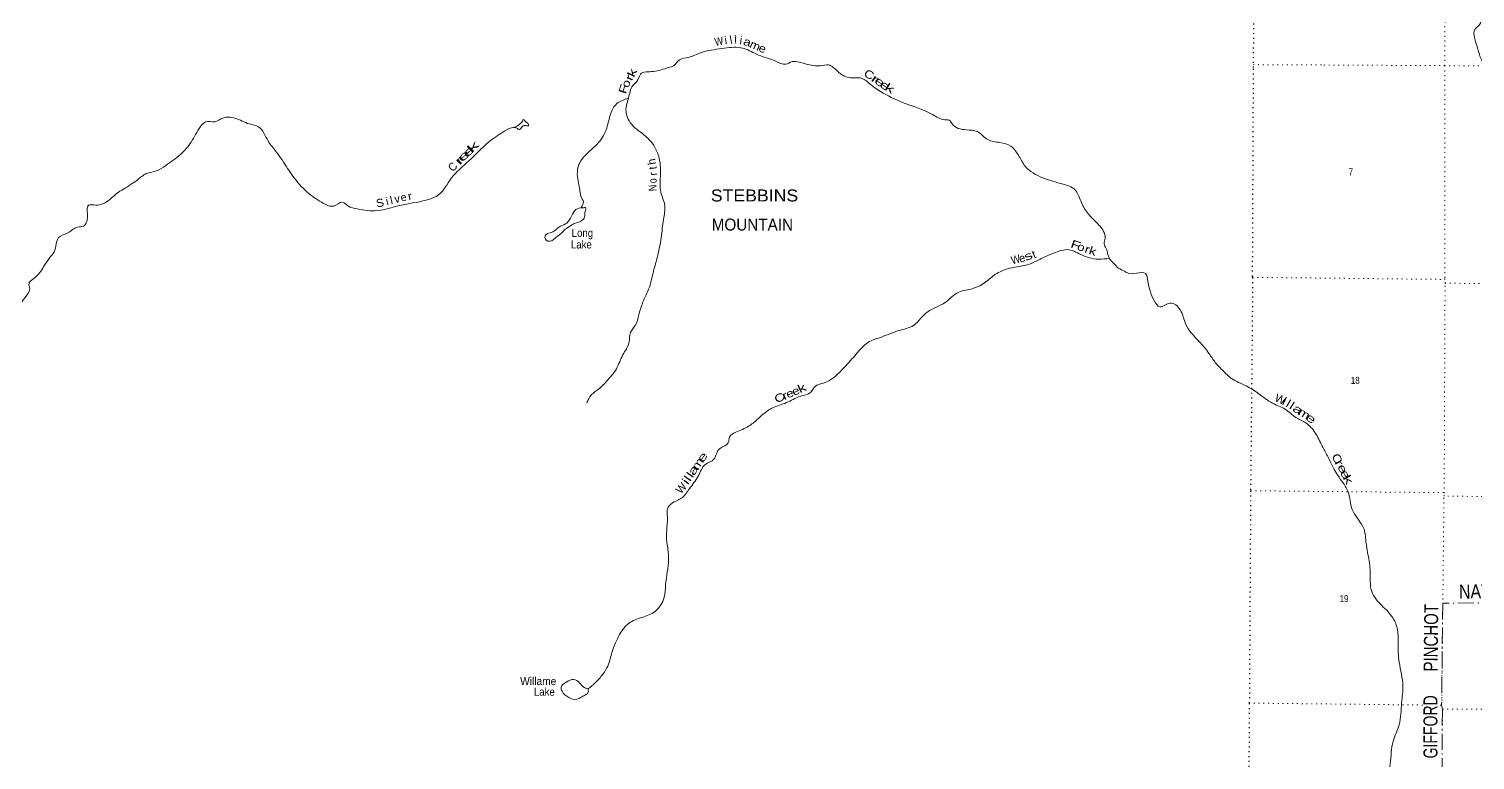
# Model space of a CAD drawing. Header units: feet. Extents: x -252658 to 9, y -366365 to -181930.
# Drawn here: x -216333 to -180199, y -331957 to -313690 of the extents above; entities that cross this region are included whole.
import ezdxf
from ezdxf.enums import TextEntityAlignment as Align

# ---------------------------------------------------------------- set-up
doc = ezdxf.new("R2010")
doc.units = ezdxf.units.FT
doc.header["$LTSCALE"] = 80
doc.linetypes.add('DOT_DASHED', pattern=[7.7, 5, -1.2, 0.3, -1.2])
doc.linetypes.add('DOTTED', pattern=[1.5, 0.3, -1.2])
for name, color, linetype, lineweight in [('39', 7, 'Continuous', 13), ('42', 7, 'Continuous', 13), ('44', 7, 'DOT_DASHED', 13), ('6', 7, 'DOTTED', 25), ('7', 7, 'DOTTED', 13)]:
    doc.layers.add(name, color=color, linetype=linetype, lineweight=lineweight)
doc.layers.add('41', color=7, linetype='Continuous')

msp = doc.modelspace()

# ---------------------------------------------------------------- linework, layer by layer
at = {"layer": '39'}
for points in [[(-181852.48, -309280.29), (-181849.98, -309479.11), (-181712.28, -309741.96), (-181611.45, -309887.8), (-181399.54, -309982.55), (-181305.36, -310184.62), (-181345.27, -310519.96), (-181317.58, -310739.41), (-181121.94, -311031.02), (-180869.4, -311264.94), (-180799.24, -311458.71), (-180911.72, -311636.45), (-180976.11, -311824.75), (-180898.04, -312030.67), (-180777.99, -312255.13), (-180834.41, -312449.55), (-180955.06, -312639.26), (-180896.67, -312987.72), (-180721.78, -313158.48), (-180539.76, -313230.79), (-180415.55, -313262.28), (-180213.2, -313312.7), (-180101.33, -313370.19), (-180067.17, -313549.5), (-180205.5, -313702.83), (-180215.83, -313907.8), (-180138.3, -314161.97), (-180048.95, -314436.36), (-179818.64, -314682.1), (-179562.38, -314763.26), (-179379.85, -314789.34), (-179287.72, -314995.4), (-179296.04, -315200.39), (-179279.33, -315323.21), (-179324.78, -315508.85), (-179302.95, -315661.76), (-179404.82, -315821.95), (-179521.25, -315960.29), (-179688.74, -316183.39), (-179746.7, -316516.52), (-179700.89, -316732.14), (-179571, -316974.8), (-179501.82, -317076.07), (-179352.59, -317206.35), (-179248.34, -317217.58)], [(-200728.58, -319742.45), (-200625.15, -319364.76), (-200535.18, -318908.5), (-200477.35, -318448.11), (-200446.05, -318104.28), (-200543.42, -317766.05), (-200556.21, -317379.84), (-200584.83, -316921.17), (-200866.61, -316421.43), (-201145.29, -316197.24), (-201307.57, -316031.77), (-201412.86, -315655.3), (-201351.77, -315420.19), (-201242.15, -315102.77), (-201117.05, -314962.4), (-201054.26, -314821.82), (-200726.36, -314754.53), (-200354.13, -314657.23), (-200221.29, -314611.41), (-200078.06, -314461.05), (-199852.7, -314399.45), (-199542.73, -314283.84), (-199015.69, -314181.01), (-198545.21, -314158.46), (-198205.93, -314296.36), (-197993.14, -314385.57), (-197671.85, -314493.25), (-197420.83, -314572.53), (-197263.81, -314506.68), (-197086.95, -314519.34), (-196554.52, -314609.63), (-196351.42, -314590.19), (-196130.8, -314745.8), (-195847.89, -314905.64), (-195528.31, -314922.81), (-195295.65, -315082.48), (-194986.76, -315292.69), (-194434.8, -315551.98), (-193754.24, -315829.81), (-193449.1, -315957.55), (-193338.57, -315967.97), (-193268.51, -316058.72), (-192909.18, -316210.77), (-192633.92, -316255.94), (-192373.25, -316455.93), (-192069.94, -316527.34), (-191798.87, -316622.78), (-191586.64, -316882.95), (-191442.68, -317116.74), (-191001.4, -317409.86), (-190491.31, -317568.45), (-190200.28, -317704.19), (-190052.46, -317986.26), (-189880.58, -318288.53), (-189692.29, -318492.3), (-189480.06, -318748.45), (-189440.43, -318921.55), (-189467.01, -319054.21), (-189417.15, -319173.04), (-189373.43, -319326.05), (-189297.54, -319475.14), (-189219.41, -319555.85), (-189116.06, -319670.81)], [(-201352.62, -315421.99), (-201641.7, -315555.98), (-201768.95, -315734.56), (-201868.58, -316072.12), (-202024.58, -316433.63), (-202369.52, -316786.47), (-202589.6, -317073.34), (-202630.65, -317326.63), (-202563.69, -317743.19), (-202528.06, -317910.25), (-202480.28, -318049.19), (-202514.91, -318151.7), (-202504.02, -318157.72)], [(-215942, -319593.05), (-215811.01, -319404.36), (-215703.99, -319259.91), (-215649.04, -319058.96), (-215592.23, -318902.27), (-215362.67, -318786.39), (-215118.94, -318642.39), (-214968.08, -318616.75), (-214889.32, -318508.4), (-214870.55, -318305.33), (-214841.71, -318096.25), (-214660.76, -318090.82), (-214268.16, -317913.13), (-214143.16, -317804.94), (-213967.89, -317690.88), (-213595.14, -317438.71), (-213369.5, -317292.64), (-213146.18, -317239.09), (-212914.54, -317101.08), (-212545.73, -316824.76), (-212279.35, -316517.93), (-212168.15, -316329.24), (-212044.85, -316126.51), (-211919.83, -316014.3), (-211688.63, -316007.03), (-211489.3, -315915.17), (-211187.78, -315920.21), (-210822.38, -316064.23), (-210593.45, -316137.41), (-210357.41, -316488.16), (-210153.27, -316760.37), (-209871.2, -317173.63), (-209593.02, -317548.67), (-209310.49, -317825.16), (-208979.52, -318041.48), (-208716.42, -318114.77), (-208505.02, -318020.95), (-208346.54, -318120.03), (-208183.89, -318174.88), (-207693.58, -318234.85), (-207409.98, -318189.54), (-207065.92, -318100.19), (-206404.09, -317967.65), (-206090.01, -317825.9), (-205787.16, -317432.7), (-205339.38, -316985.69), (-204851.34, -316522.71), (-204494.67, -316268.47), (-204271.16, -316158.6), (-204192.73, -316148.81)], [(-204192.82, -316148.82), (-204063.78, -316062.75), (-204003.25, -315994.57), (-203972.97, -315956.46), (-203920.88, -316010.94), (-203862.72, -316053.37), (-203846.82, -316105.72), (-203941.29, -316101.38), (-204009.75, -316135.34), (-204078.32, -316201.49), (-204142.55, -316171.1), (-204192.73, -316148.81)], [(-202504.25, -318157.59), (-202669.76, -318203.42), (-202772.82, -318363.98), (-202892.01, -318538.56), (-203047.08, -318620.51), (-203145.8, -318686.55), (-203240.53, -318760.65), (-203375.36, -318802.43), (-203433.87, -318864.59), (-203410.08, -318965.23), (-203325.75, -318995.69), (-203130.34, -318871.64), (-203029.55, -318789.52), (-202960.97, -318721.36), (-202829.99, -318627.27), (-202705.1, -318553.27), (-202495.73, -318461.45), (-202443.11, -318357.04), (-202434.71, -318248.46), (-202420.39, -318174.09), (-202438.41, -318151.9), (-202464.56, -318157.85), (-202504.76, -318157.72)], [(-189333.93, -319422.81), (-189609.02, -319441.91), (-190046.88, -319327.81), (-190394.25, -319203.96), (-190571.27, -319237.56), (-191042.32, -319429.06), (-191330.24, -319564.87), (-191835.17, -319669.77), (-192028.4, -319739.52), (-192189.8, -319816.59)], [(-215942, -319593.05), (-216146.09, -319870.34), (-216277.75, -319977.59), (-216330.69, -320047.43), (-216313.85, -320170.24), (-216428.65, -320398.29), (-216573.24, -320591.86), (-216638.09, -320647.51), (-216817.58, -320716.08), (-216927.92, -320899.94), (-217058.1, -321059.48), (-217206.69, -321251.01), (-217457.74, -321443.51), (-217799.07, -321822.1), (-217873.49, -322030.44), (-217986.45, -322274.6), (-218104.76, -322452.35), (-218191.42, -322678.67), (-218356.2, -322882.09), (-218438.29, -323054.17), (-218687.76, -323288.92), (-218860.56, -323291.21), (-219035.28, -323285.44), (-219150.8, -323384.81), (-219331.91, -323415.17), (-219577.61, -323475.04), (-219704.24, -323680.86), (-219808.47, -323856.74), (-219988.49, -323977.58), (-220205.39, -324170.43), (-220391.88, -324335.44), (-220536.62, -324344.04), (-220613.36, -324383.49), (-220632.02, -324441.6), (-220685.39, -324528.11)], [(-200728.58, -319742.45), (-200830.33, -320137.98), (-200999.06, -320534.37), (-201094.5, -320834.99), (-201185.57, -321099.47), (-201297.83, -321275.27), (-201340.62, -321534.2), (-201490.24, -321828.24), (-201654.51, -322180.45), (-201900.76, -322493.63), (-202132.03, -322716.5), (-202310.36, -322869.52), (-202345.14, -322931.5), (-202394.38, -323033.54)], [(-189116.26, -319670.72), (-188960.2, -319743.49), (-188852.3, -319796.92), (-188400.73, -319839.48), (-188396.87, -319849.31)], [(-192189.8, -319816.59), (-192419.4, -320004.9), (-192746.59, -320176.54), (-193099.03, -320263.49), (-193435.11, -320519.48), (-193881.54, -320762.31), (-193999.1, -320865.68), (-194232.5, -321100.59), (-194599.42, -321227.61), (-195012.8, -321380.29), (-195367.84, -321525.52), (-195660.02, -321812.11), (-195950.58, -322136.92), (-196503.16, -322545.56), (-196680.62, -322612.14), (-196794.63, -322761.79), (-197060.9, -322869.71), (-197402.01, -323027.14), (-197752.89, -323158.33), (-197987.53, -323316.83), (-198135.55, -323452.06), (-198350.14, -323614.78), (-198669.09, -323766.4), (-198824.94, -323881.45), (-198860.63, -324033.89), (-199054.79, -324162.63), (-199156.67, -324304.36), (-199216.3, -324440.48), (-199420.47, -324565.1), (-199610.28, -324860.75), (-199830.47, -325180.23), (-200005.4, -325393.61), (-200120.8, -325464.44), (-200296.38, -325561.59), (-200377.87, -325673.36), (-200381.42, -325826.13), (-200399.73, -326447.18), (-200356.84, -326775.32), (-200352.41, -326934.2), (-200423.22, -327580.87), (-200462.5, -327890.09), (-200689.06, -328243.68), (-201011.99, -328391.24), (-201340.94, -328538.74), (-201572.8, -328819.9), (-201759.97, -329252.3), (-201872.03, -329607.04), (-201998.71, -329816.87), (-202181.64, -330028.16), (-202361.93, -330175.13)], [(-188396.87, -319849.31), (-188217, -320478.05), (-188075, -320631.05), (-187818, -320539.05), (-187566, -320711.05), (-187430, -321064.05), (-187093, -321499.05), (-186867, -321772.05), (-186713, -321993.05), (-186513, -322213.05), (-186287, -322420.05), (-185917, -322610.05), (-185608, -322803.05), (-185260, -323041.05), (-184947, -323189.05), (-184675, -323398.05), (-184428, -323535.05), (-184194, -323779.05), (-184021, -324110.05), (-183889, -324358.05), (-183598, -324892.05), (-183373, -325252.05), (-183268, -325698.05), (-182973, -326186.05), (-182922, -326542.05), (-182846, -326983.05), (-182818, -327417.05), (-182797, -327698.05), (-182569, -328056.05), (-182277, -328367.05), (-182146, -328665.05), (-182121, -329020.05), (-182095, -329514.05), (-182001, -330104.05), (-182035, -330519.05), (-182098, -331077.05), (-182246, -331486.05), (-182317, -332053.05), (-182352, -332320.05), (-182383, -332601.05), (-182530, -332974.05), (-182928, -333179.05), (-183242, -333399.05), (-183642, -333468.05), (-183841, -333465.05), (-184093, -333629.05), (-184266, -333791.05), (-184236, -333815.05)], [(-202361.93, -330175.13), (-202476, -330131.77), (-202573.38, -330026.25), (-202723.2, -329942.33), (-202890.56, -330002.98), (-203032.51, -330134.25), (-203011.47, -330239.01), (-202844.27, -330393.48), (-202639.8, -330437.74), (-202520.66, -330376.6), (-202415.63, -330321.36), (-202356.71, -330255.6), (-202356.28, -330213.39), (-202359.75, -330173.35)]]:
    msp.add_spline(points, degree=3, dxfattribs=at)
at = {"layer": '44'}
msp.add_lwpolyline([(-178380.09, -327997.83), (-181006.84, -328040.73), (-181034.12, -330587.01), (-181013.91, -330681.54), (-181035.79, -333237.45), (-178384.81, -333254.09)], dxfattribs=at)
at = {"layer": '6'}
msp.add_line((-185756.46, -319895.54), (-185758.03, -319870.86), dxfattribs=at)
for points in [[(-185758.03, -319870.86), (-185735.17, -314655.99), (-185721.93, -312950.07), (-185694.16, -309372.58)], [(-185756.33, -319898.61), (-185807.76, -325227.86), (-185839.72, -330538.3), (-185864.46, -334137.11)]]:
    msp.add_lwpolyline(points, dxfattribs=at)
at = {"layer": '7'}
for p, q in [((-184038.76, -314590.66), (-185732.08, -314581.7)), ((-185755.57, -319895.59), (-180956.51, -319948.24)), ((-180955.01, -319948.62), (-180955.39, -319909.29)), ((-180950.51, -320041.92), (-175553.16, -320099.49)), ((-180983.69, -325275.88), (-185807.76, -325227.86)), ((-185850.05, -330533.14), (-181448.25, -330582.38)), ((-181070.3, -330586.61), (-181034.12, -330587.01)), ((-181013.91, -330681.54), (-176389.8, -330700.25))]:
    msp.add_line(p, q, dxfattribs=at)
for points in [[(-180955.39, -319909.29), (-180953.17, -314606.99), (-180941.36, -310159.24)], [(-161896.09, -314796.55), (-164956.86, -314741.65), (-170267.03, -314722.24), (-170347.17, -314711.89), (-175571.01, -314664.77), (-175665.2, -314658.38), (-180953.17, -314606.99), (-184038.76, -314590.66)], [(-180690.49, -340504.76), (-180690.04, -338583.76), (-181054.38, -335894.72), (-181013.91, -330681.54), (-181034.12, -330587.01), (-180975.4, -325364.17), (-180971.19, -325289.94), (-180948.37, -320041.49), (-180953.94, -319948.39)], [(-171923.78, -325390.52), (-175699.58, -325394.77), (-180975.4, -325364.17)]]:
    msp.add_lwpolyline(points, dxfattribs=at)

# ---------------------------------------------------------------- texts
at = {"layer": '41'}
for s, rotation, width, p in [('W', 10.833, 0.85, (-199072.83, -314098.53)), ('a', 342.303, 1.25, (-198411.81, -314108.39)), ('m', 336.873, 1.15, (-198224.85, -314192.91)), ('e', 340.791, 1.2, (-198036.39, -314271.58)), ('k', 65.544, 1.5, (-201169.87, -314823.77)), ('C', 333.26, 1.25, (-195385.07, -314918.02)), ('F', 72.593, 1.45, (-201381.8, -315219.92)), ('o', 68.417, 1.25, (-201322.47, -315091)), ('r', 66.172, 1.45, (-201240.83, -314944.9)), ('r', 325.513, 1.8, (-195245.1, -315016.95)), ('e', 325.585, 1.65, (-195129.68, -315093.8)), ('e', 325.942, 1.6, (-195000.98, -315183.93)), ('k', 329.579, 1.7, (-194873.34, -315257.95)), ('k', 43.964, 2.25, (-205168.71, -316707.43)), ('r', 44.68, 2.25, (-205508, -317039.8)), ('e', 44.68, 2.05, (-205400.32, -316928.31)), ('e', 43.964, 2, (-205280.85, -316819.84)), ('N', 93.106, 0.85, (-200649.07, -317658.07)), ('o', 93.528, 0.8, (-200648.96, -317478.76)), ('S', 11.453, 1.1, (-207541.36, -318132.14)), ('r', 11.401, 1.1, (-206795.56, -317963.93)), ('F', 340.476, 1.5, (-190209.43, -319178.09)), ('o', 337.624, 1.25, (-190077.2, -319230.88)), ('W', 14.401, 0.9, (-191653.53, -319544.72)), ('e', 14.285, 1.05, (-191494.93, -319509.52)), ('s', 24.392, 1.55, (-191323.98, -319450.07)), ('t', 20.737, 1.1, (-191185.75, -319411.3)), ('r', 340.652, 1.3, (-189917.52, -319285.83)), ('k', 341.305, 1.35, (-189783.05, -319334.26)), ('e', 22.684, 1.25, (-197136.95, -322826.3)), ('k', 24.865, 1.5, (-196978.57, -322752.13)), ('C', 29.701, 1.3, (-197531.28, -322990.37)), ('r', 25.517, 1.5, (-197404.13, -322939.56)), ('e', 21.611, 1.25, (-197285.69, -322888.88)), ('m', 56.331, 1.35, (-199539.79, -324610.37)), ('e', 54.02, 1.7, (-199427.5, -324445.67)), ('l', 55.589, 1.4, (-199727.5, -324888.32)), ('a', 57.368, 1.65, (-199652.57, -324767.12)), ('i', 53.922, 1.5, (-199843.41, -325057.16)), ('l', 55.261, 1.4, (-199790.05, -324978.08))]:
    msp.add_text(s, height=200, rotation=rotation, dxfattribs=dict(at, width=width)).set_placement(p, align=Align.CENTER)
for s, rotation, p in [('i', 8.808, (-198906.08, -314076.19)), ('l', 9.722, (-198775.17, -314056.99)), ('l', 3.086, (-198672.82, -314055.76)), ('i', 353.458, (-198553.12, -314071.43)), ('C', 45.222, (-205675.33, -317203.99)), ('h', 99.873, (-200675.54, -316991.36)), ('t', 96.048, (-200648.27, -317153.65)), ('r', 95.048, (-200641.15, -317302.49)), ('i', 14.535, (-207358.77, -318090.62)), ('l', 12.307, (-207254.44, -318065.67)), ('v', 10.593, (-207114.59, -318029.87)), ('e', 10.593, (-206954.97, -317990.21)), ('W', 50.018, (-199959, -325226.44))]:
    msp.add_text(s, height=200, rotation=rotation, dxfattribs=at).set_placement(p, align=Align.CENTER)
for s, width, p in [('Long', 0.9, (-202771.22, -318885.37)), ('Lake', 0.9, (-202790.2, -319175.54)), ('Willame', 0.95, (-204058.45, -330084.42)), ('Lake', 0.9, (-203715.12, -330349.22))]:
    msp.add_text(s, height=200, dxfattribs=dict(at, width=width)).set_placement(p)
for s, rotation, width, p in [('W', 335.476, 1.05, (-185225.1, -322974.03)), ('i', 331.056, 1.25, (-185041.46, -323060.68)), ('l', 328.805, 1.25, (-184945.41, -323112.83)), ('l', 326.87, 1.35, (-184861.91, -323162.5)), ('a', 328.972, 1.6, (-184781.3, -323221.15)), ('m', 329.041, 1.3, (-184643.27, -323309.87)), ('e', 322.852, 1.7, (-184461.81, -323421.26)), ('C', 298.071, 1.3, (-183792.4, -324359.28)), ('r', 298.438, 1.6, (-183713.42, -324515.06)), ('e', 298.478, 1.45, (-183648.5, -324627.47)), ('e', 298.739, 1.45, (-183581.86, -324770.38)), ('k', 299.332, 1.65, (-183511.67, -324900.87))]:
    msp.add_text(s, height=200, rotation=rotation, dxfattribs=dict(at, width=width)).set_placement(p)
at = {"layer": '42'}
for s, width, p in [('STEBBINS', 1.1, (-199294.44, -318000.71)), ('MOUNTAIN', 0.95, (-199273.06, -318728.14))]:
    msp.add_text(s, height=300, dxfattribs=dict(at, width=width)).set_placement(p)
at = {"layer": '44'}
for s, rotation, width, p in [('NATIONAL', 0.936, 0.85, (-180598.99, -327924.39)), ('PINCHOT', 89.356, 0.8, (-181135.69, -329746.01)), ('GIFFORD', 90.055, 0.75, (-181138.37, -331916.59))]:
    msp.add_text(s, height=350, rotation=rotation, dxfattribs=dict(at, width=width)).set_placement(p)
at = {"layer": '7', "width": 0.85}
for s, p in [('7', (-183356.76, -317344.37)), ('18', (-183303.52, -322557.98)), ('19', (-183584.11, -328010.09))]:
    msp.add_text(s, height=175, dxfattribs=at).set_placement(p)

doc.saveas('drawing.dxf')
